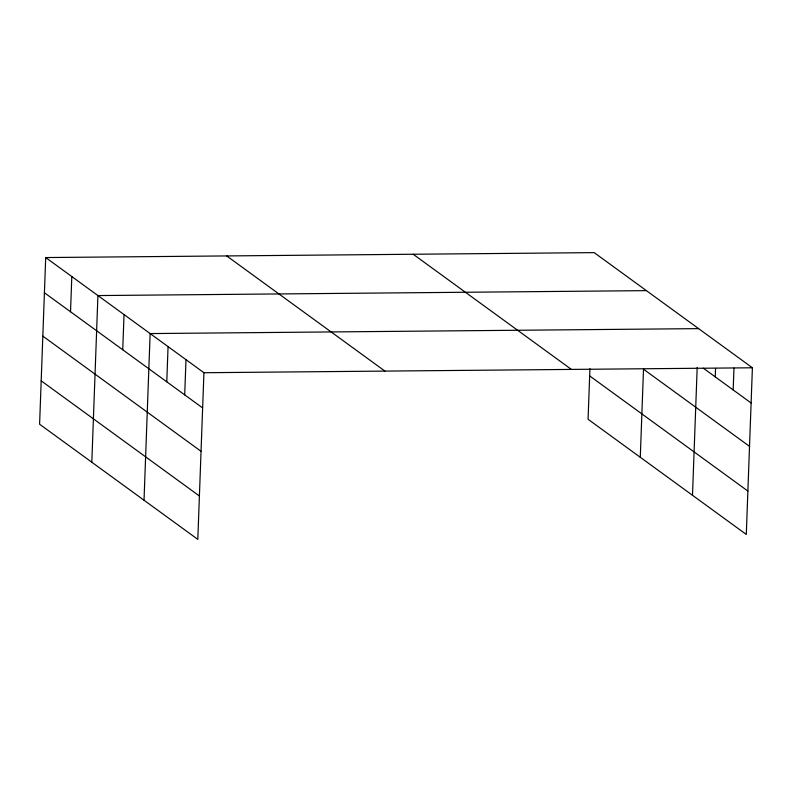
<?xml version="1.0" encoding="UTF-8"?>
<svg xmlns="http://www.w3.org/2000/svg" width="792" height="792" viewBox="0 0 792 792"><rect width="100%" height="100%" fill="white"/><g stroke="black" fill="none" stroke-linecap="round" stroke-linejoin="round"><path stroke-width="1.19" d="M45.708 257.558L39.6 424.215L197.812 539.372L203.93 372.725L45.708 257.558L594.188 252.628L752.4 367.785L746.292 534.442L588.07 419.275L589.931 368.646M70.528 311.761L71.815 276.566M91.813 462.211L97.921 295.565L646.391 290.634M122.74 349.767L124.027 314.563M144.025 500.217L150.133 333.571L698.603 328.63M166.775 381.813L168.062 346.619M184.704 394.871L185.991 359.667M640.283 457.281L643.51 369.211L749.519 446.361M692.495 495.287L697.188 367.448M715.245 376.883L715.562 368.389M733.174 389.931L733.976 368.092M203.93 372.725L752.4 367.785M703.296 368.181L751.113 402.989M589.664 375.893L747.876 491.06M413.186 254.252L571.408 369.418M226.71 255.935L384.922 371.092M44.421 292.753L202.633 407.92M42.827 336.135L201.049 451.301M41.194 380.833L199.406 495.99"/></g></svg>
